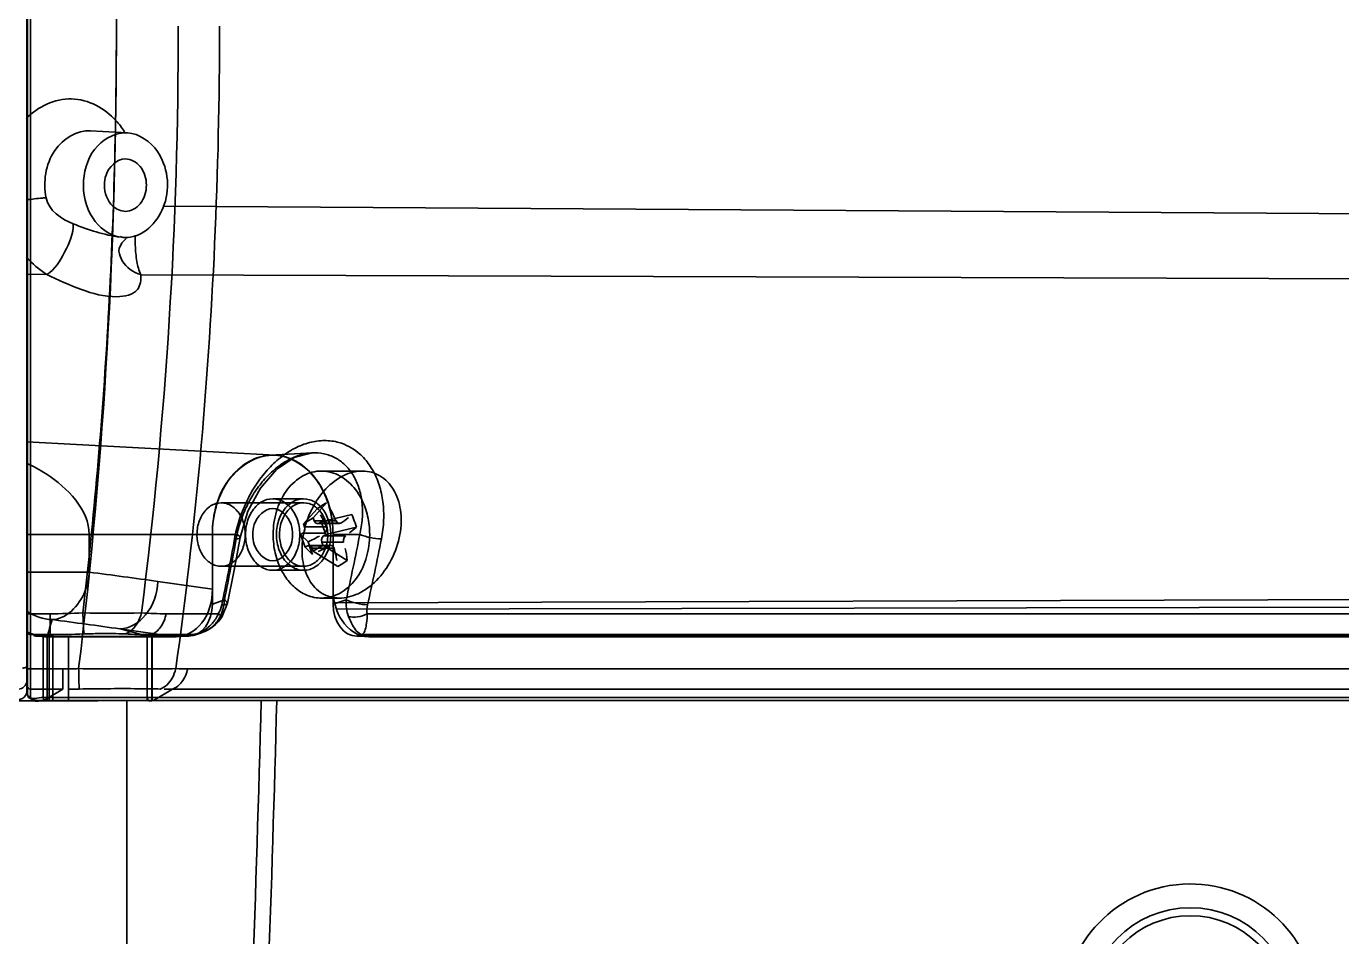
# Model space of a CAD drawing. Header units: millimetres. Extents: x 4086 to 8300, y 123 to 1549.
# Drawn here: x 7037.76 to 7056.4, y 653.12 to 666.02 of the extents above; entities that cross this region are included whole.
import ezdxf

# ---------------------------------------------------------------- set-up
doc = ezdxf.new("R2010")
doc.units = ezdxf.units.MM
doc.linetypes.add('PHANTOM', pattern=[0.8, 0.45, -0.05, 0.1, -0.05, 0.1, -0.05])
doc.layers.add('粗线', color=7, linetype='PHANTOM', lineweight=35)

msp = doc.modelspace()

# ---------------------------------------------------------------- linework, layer by layer
at = {"layer": '粗线', "linetype": 'Continuous'}
for p, q in [((7037.7625, 675.44101), (7037.7625, 656.59523)), ((7037.77263, 675.48561), (7037.77263, 656.55063)), ((7037.81763, 656.50666), (7037.81763, 675.52958)), ((7039.18927, 664.50924), (7038.66847, 664.53962)), ((7039.69082, 663.46952), (7059.13593, 663.34533)), ((7039.22949, 663.03106), (7039.20238, 663.02782)), ((7039.07029, 662.83492), (7039.0705, 662.83319)), ((7037.7625, 662.50538), (7038.04655, 662.50446)), ((7059.41378, 662.43008), (7039.38008, 662.4994)), ((7041.28411, 659.94218), (7037.7625, 660.13158)), ((7041.21426, 659.94218), (7041.81113, 659.97428)), ((7042.51944, 659.71812), (7041.93983, 659.71812)), ((7040.51811, 659.26812), (7041.68783, 659.26812)), ((7041.24918, 659.32437), (7041.68783, 659.32437)), ((7042.01377, 659.26882), (7041.82267, 659.0531)), ((7041.9471, 659.22809), (7041.87769, 659.18427)), ((7041.68659, 658.96854), (7041.87769, 659.18427)), ((7041.68659, 658.96854), (7041.82267, 659.0531)), ((7041.82267, 659.0531), (7041.8378, 659.01095)), ((7042.14672, 659.01095), (7041.8378, 659.01095)), ((7041.93814, 658.99865), (7042.37063, 659.10054)), ((7041.64521, 658.81663), (7041.67724, 658.83653)), ((7041.98616, 658.83653), (7041.67724, 658.83653)), ((7041.70172, 658.9264), (7041.68659, 658.96854)), ((7041.70172, 658.9264), (7042.01064, 658.9264)), ((7042.19477, 658.97228), (7041.88419, 658.97228)), ((7041.9061, 658.97874), (7041.93814, 658.99865)), ((7041.9061, 658.97874), (7042.21502, 658.97874)), ((7041.93814, 658.99865), (7042.00241, 658.81961)), ((7042.4349, 658.9215), (7042.00241, 658.81961)), ((7037.7625, 658.81812), (7040.39411, 658.81812)), ((7038.64822, 658.28496), (7038.64822, 658.81812)), ((7040.39411, 658.81812), (7040.74374, 658.81812)), ((7040.39411, 658.04425), (7040.39411, 658.81812)), ((7040.39411, 657.8338), (7040.39411, 658.81812)), ((7041.74978, 658.71474), (7041.64521, 658.81663)), ((7041.70948, 658.63759), (7041.64521, 658.81663)), ((7041.74151, 658.6575), (7041.70948, 658.63759)), ((7041.70948, 658.63759), (7041.81405, 658.53571)), ((7041.74151, 658.6575), (7042.05043, 658.6575)), ((7041.74978, 658.71474), (7041.78266, 658.62449)), ((7042.074, 658.66396), (7041.76342, 658.66396)), ((7041.96102, 658.6677), (7041.82494, 658.58314)), ((7041.94589, 658.70985), (7042.25481, 658.70985)), ((7041.94589, 658.70985), (7041.96102, 658.6677)), ((7041.96102, 658.6677), (7042.30699, 658.45198)), ((7042.00241, 658.81961), (7041.97037, 658.79971)), ((7042.27929, 658.79971), (7041.97037, 658.79971)), ((7042.48367, 658.81812), (7042.10426, 658.81812)), ((7042.10426, 658.81812), (7042.10426, 658.04453)), ((7042.10426, 658.81812), (7042.10426, 657.8338)), ((7041.78266, 658.62449), (7041.81405, 658.53571)), ((7042.11873, 658.62529), (7041.80981, 658.62529)), ((7041.82494, 658.58314), (7041.80981, 658.62529)), ((7042.17092, 658.36742), (7041.82494, 658.58314)), ((7038.64822, 658.28496), (7037.7625, 658.28496)), ((7040.51811, 658.36812), (7041.68783, 658.36812)), ((7041.24918, 658.31187), (7041.68783, 658.31187)), ((7039.62299, 658.15355), (7040.39411, 658.04425)), ((7040.39411, 657.8338), (7040.56502, 657.89346)), ((7042.19559, 657.91812), (7041.93983, 657.91812)), ((7042.28973, 657.89346), (7042.10426, 657.8338)), ((7042.12749, 657.85029), (7065.55122, 657.92875)), ((7040.53086, 657.64987), (7040.60937, 657.84801)), ((7065.75494, 657.80919), (7042.15813, 657.76065)), ((7038.09469, 657.69618), (7037.77263, 657.6962)), ((7038.09469, 657.39994), (7038.09469, 657.69617)), ((7040.47789, 657.69617), (7039.73978, 657.69617)), ((7069.61143, 657.69617), (7042.58939, 657.69617)), ((7038.09469, 657.39994), (7037.80612, 657.39994)), ((7037.99766, 657.37668), (7037.99692, 656.51149)), ((7038.07964, 657.37645), (7037.99766, 657.37668)), ((7038.05317, 657.36826), (7038.05529, 657.37404)), ((7038.05317, 657.36826), (7038.07702, 657.36828)), ((7038.05454, 657.36804), (7038.05454, 656.46419)), ((7038.09469, 657.39994), (7038.05498, 657.37654)), ((7038.07702, 657.36828), (7038.05529, 657.37404)), ((7038.07702, 657.36768), (7038.13475, 657.36775)), ((7038.07964, 656.51144), (7038.07964, 657.37645)), ((7038.13475, 657.36775), (7038.35346, 657.36787)), ((7038.13476, 656.46429), (7038.13476, 657.36831)), ((7038.35464, 657.36788), (7039.51421, 657.36898)), ((7038.35465, 656.46448), (7038.35465, 657.36829)), ((7039.88252, 657.36882), (7039.08402, 657.48162)), ((7039.47017, 657.37647), (7039.47017, 656.51144)), ((7039.4706, 656.46433), (7039.4706, 657.3684)), ((7040.05441, 657.37668), (7039.48509, 657.37654)), ((7039.48579, 657.37696), (7039.5248, 657.39994)), ((7039.88243, 657.3684), (7039.51418, 657.36839)), ((7039.5248, 657.39994), (7040.12104, 657.39994)), ((7039.53786, 656.46495), (7039.53786, 657.3684)), ((7039.53903, 657.37668), (7039.53903, 656.51147)), ((7040.12104, 657.39994), (7040.05441, 657.37668)), ((7040.14011, 657.39139), (7040.24057, 657.42646)), ((7042.44396, 657.37668), (7042.51627, 657.39994)), ((7069.28866, 657.37649), (7042.44396, 657.37668)), ((7042.51627, 657.39994), (7069.39644, 657.39994)), ((7042.55596, 657.37361), (7042.60968, 657.36993)), ((7042.55662, 657.37786), (7042.61592, 657.36862)), ((7042.60968, 657.36993), (7069.22137, 657.36993)), ((7037.81763, 656.91586), (7038.27679, 656.91586)), ((7038.27679, 656.91586), (7038.27679, 656.62785)), ((7040.04439, 656.91586), (7070.22715, 656.91585)), ((7037.7625, 656.59523), (7037.75912, 656.5685)), ((7037.81763, 656.62785), (7038.27679, 656.62785)), ((7038.00469, 656.46748), (7038.27679, 656.62785)), ((7039.83126, 656.62785), (7039.55909, 656.46745)), ((7070.01402, 656.62785), (7039.83126, 656.62785)), ((7021.38052, 656.46419), (7038.10491, 656.46424)), ((7037.75912, 656.5685), (7037.74919, 656.54337)), ((7037.99692, 656.51146), (7069.24138, 656.51146)), ((7038.00464, 656.46645), (7039.06824, 656.46669)), ((7038.00469, 656.46748), (7038.08103, 656.46745)), ((7038.13476, 656.4637), (7038.10491, 656.46364)), ((7038.35464, 656.46406), (7038.13523, 656.4637)), ((7039.06824, 656.46669), (7039.49856, 656.46644)), ((7039.17995, 640.36812), (7039.17995, 656.46491)), ((7039.49439, 656.4649), (7039.47064, 656.46491)), ((7039.53786, 656.46425), (7039.4946, 656.46429)), ((7039.50511, 656.46644), (7069.41204, 656.4667)), ((7069.22137, 656.46495), (7039.53786, 656.46495)), ((7039.55917, 656.46749), (7069.27703, 656.46748))]:
    msp.add_line(p, q, dxfattribs=at)
for points in [[(7039.07029, 662.83492), (7039.07443, 662.87184), (7039.11108, 662.95147), (7039.17117, 663.00987)], [(7040.78911, 658.77804), (7040.8972, 659.14755), (7041.07425, 659.47702), (7041.30165, 659.73806), (7041.55522, 659.90757), (7041.81265, 659.97437)], [(7042.01377, 659.26882), (7041.99187, 659.2556), (7041.96964, 659.24203), (7041.9471, 659.22809)], [(7041.9061, 658.97874), (7041.88071, 658.97244), (7041.85628, 658.98316), (7041.8378, 659.01095)], [(7042.21502, 658.97874), (7042.1907, 658.97251), (7042.16573, 658.98429), (7042.14672, 659.01095)], [(7042.40588, 659.01175), (7042.39481, 659.04153), (7042.38306, 659.07113), (7042.37063, 659.10054)], [(7042.4349, 658.9215), (7042.42593, 658.95172), (7042.41625, 658.98181), (7042.40588, 659.01175)], [(7041.70172, 658.9264), (7041.70652, 658.89299), (7041.69837, 658.86084), (7041.67724, 658.83653)], [(7042.01064, 658.9264), (7042.01721, 658.89199), (7042.00826, 658.85913), (7041.98616, 658.83653)], [(7040.60937, 657.84804), (7040.70197, 658.31176), (7040.78914, 658.77814)], [(7041.74151, 658.6575), (7041.76691, 658.66381), (7041.79134, 658.65309), (7041.80981, 658.62529)], [(7041.94589, 658.70985), (7041.9411, 658.74326), (7041.94925, 658.77541), (7041.97037, 658.79971)], [(7042.05043, 658.6575), (7042.07842, 658.66373), (7042.10339, 658.65195), (7042.11873, 658.62529)], [(7042.25481, 658.70985), (7042.25191, 658.74425), (7042.26086, 658.77711), (7042.27929, 658.79971)], [(7042.24144, 658.40815), (7042.26386, 658.42242), (7042.28572, 658.43704), (7042.30699, 658.45198)], [(7042.17092, 658.36742), (7042.19496, 658.38064), (7042.21847, 658.39422), (7042.24144, 658.40815)], [(7040.23715, 657.42536), (7040.28592, 657.44433), (7040.33691, 657.46946), (7040.38843, 657.50149), (7040.43943, 657.5417), (7040.48778, 657.59095), (7040.53083, 657.64988)], [(7037.77263, 657.44368), (7037.77648, 657.42398), (7037.78784, 657.40959), (7037.80612, 657.39995)], [(7037.77263, 656.93103), (7037.77866, 656.92344), (7037.79513, 656.91789), (7037.81763, 656.91586)], [(7037.77263, 656.67182), (7037.77866, 656.64984), (7037.79513, 656.63374), (7037.81763, 656.62785)], [(7037.77263, 656.55074), (7037.78949, 656.51093), (7037.82228, 656.49035), (7037.86781, 656.47751), (7037.92923, 656.46924), (7038.00382, 656.4665)], [(7037.99692, 656.51149), (7037.99934, 656.48598), (7038.0021, 656.46986), (7038.00469, 656.46748)], [(7039.55917, 656.46749), (7039.547, 656.4697), (7039.53914, 656.48622), (7039.53903, 656.51147)]]:
    msp.add_lwpolyline(points, dxfattribs=at)
for radius in [1.4625, 1.35]:
    msp.add_circle((7054.25495, 652.06812), radius, dxfattribs=at)
for centre, radius, start, end in [((6974.53549, 665.94706), 65.3755, 352.7589404, 0.0622764), ((7042.1284, 663.02583), 2.82825, 179.339284, 182.186826), ((7002.7869, 665.60391), 38.5347, 348.350486, 349.763), ((7003.13664, 665.60729), 38.21501, 348.354646, 349.766679), ((7007.59203, 665.65373), 35.55492, 347.393066, 348.915594), ((7042.82379, 659.70152), 0.94662, 248.942441, 267.949102), ((7007.58403, 665.65035), 35.87469, 347.397196, 348.919252), ((7029.13057, 584.00199), 74.89022, 81.9461298, 82.698647), ((7038.09361, 667.79057), 10.0944, 270.006133, 272.638204), ((7038.97472, 730.47283), 72.76722, 269.6720759, 270.3268028), ((7039.73953, 663.41781), 5.72164, 266.495508, 270.00258), ((7038.11122, 657.9863), 0.37383, 271.957538, 276.076528), ((7028.48822, 583.45176), 74.78429, 81.8546395, 82.5969983), ((7040.33888, 657.48377), 0.25385, 40.873221, 56.797556), ((7038.05289, 658.0384), 0.66422, 243.730367, 251.294014), ((7038.05806, 658.05608), 0.68263, 251.359526, 269.750077), ((7038.12528, 668.07059), 10.67069, 269.835761, 272.424945), ((7086.49919, 836.72921), 185.41277, 255.1832963, 255.3207487), ((7039.50063, 663.60386), 6.20396, 266.819025, 270.223169), ((7038.27658, 667.79842), 10.88256, 270.001139, 271.172238), ((7040.0443, 663.14501), 6.22915, 268.451713, 270.000851), ((7037.65, 656.59523), 0.1125, 237.743293, 0), ((7039.30094, 147.88646), 508.57848, 89.9808821, 90.1066087), ((7039.52459, 673.42879), 16.96136, 269.954289, 270.116491), ((6670.17995, 666.01812), 371.25, 356.0737776, 358.525623), ((6670.0339, 666.02087), 371.17501, 357.2733322, 358.5245953), ((7054.25495, 652.06812), 1.8, 6.478492, 186.478492)]:
    msp.add_arc(centre, radius, start, end, dxfattribs=at)
for centre, major_axis, start_param, end_param in [((7040.05187, 657.83721), (-0.00567, 0.46051), -3.15074292, -1.58736726), ((7042.4465, 657.83721), (0.00567, 0.46051), -4.69581805, -3.13244239)]:
    msp.add_ellipse(centre, major_axis=major_axis, ratio=0.7430698, start_param=start_param, end_param=end_param, dxfattribs=at)
for points, knots in [([(7038.49929, 656.91813), (7038.86478, 659.93478), (7039.20313, 666.01827), (7038.86474, 672.10176), (7038.49929, 675.11811)], [0, 0, 0, 0, 0.50002461, 1, 1, 1, 1]), ([(7038.55849, 674.32938), (7038.71588, 672.98295), (7038.95574, 670.21584), (7039.07436, 666.01812), (7038.95574, 661.8204), (7038.71588, 659.05329), (7038.55849, 657.70686)], [0, 0, 0, 0, 0.24408927, 0.50000002, 0.75591078, 1, 1, 1, 1]), ([(7040.49618, 666.01812), (7040.49618, 664.99091), (7040.45042, 662.94495), (7040.24445, 659.90846), (7040.01481, 657.90532), (7039.87607, 656.91813)], [0, 0, 0, 0, 0.33761851, 0.67234572, 1, 1, 1, 1]), ([(7037.75855, 664.71256), (7037.92078, 664.8789), (7038.40282, 665.11245), (7038.87192, 664.85587), (7039.02855, 664.68219)], [0, 0, 0, 0, 0.49836715, 1, 1, 1, 1]), ([(7038.03858, 663.58754), (7037.99549, 663.81143), (7038.04847, 664.27738), (7038.47632, 664.5507), (7038.66847, 664.53956)], [0, 0, 0, 0, 0.54225314, 1, 1, 1, 1]), ([(7039.18926, 664.50923), (7039.03732, 664.51819), (7038.69566, 664.3485), (7038.52053, 663.83067), (7038.62669, 663.29601), (7038.93035, 663.05727), (7039.08573, 663.03227)], [0, 0, 0, 0, 0.22750418, 0.49307472, 0.76477376, 1, 1, 1, 1]), ([(7039.22949, 663.03106), (7039.45048, 663.06285), (7039.84286, 663.49873), (7039.75708, 664.0364), (7039.61587, 664.24596)], [0, 0, 0, 0, 0.46908793, 1, 1, 1, 1]), ([(7039.16157, 664.13936), (7039.24043, 664.13936), (7039.41118, 664.03994), (7039.45873, 663.86031), (7039.45873, 663.76812)], [0, 0, 0, 0, 0.461014, 1, 1, 1, 1]), ([(7039.45873, 663.76812), (7039.45873, 663.67593), (7039.41118, 663.49631), (7039.24043, 663.39688), (7039.16157, 663.39688)], [0, 0, 0, 0, 0.53896723, 1, 1, 1, 1]), ([(7038.03858, 663.58754), (7038.02088, 663.58731), (7037.92843, 663.58305), (7037.83654, 663.57043), (7037.76274, 663.55811)], [0, 0, 0, 0, 0.19132416, 1, 1, 1, 1]), ([(7038.42177, 663.21947), (7038.42986, 663.08056), (7038.30731, 662.823), (7038.16504, 662.56917), (7038.04655, 662.50446)], [0, 0, 0, 0, 0.50754569, 1, 1, 1, 1]), ([(7039.20241, 663.02736), (7039.18346, 663.02506), (7039.14472, 663.02206), (7039.10618, 663.03251), (7039.08904, 663.0418)], [0, 0, 0, 0, 0.49476798, 1, 1, 1, 1]), ([(7039.38031, 662.50007), (7039.38907, 662.4283), (7039.35386, 662.22517), (7038.95308, 662.1544), (7038.53095, 662.28267), (7038.20553, 662.42273), (7038.04655, 662.50446)], [0, 0, 0, 0, 0.1378116, 0.33280352, 0.65929155, 1, 1, 1, 1]), ([(7042.78992, 658.75551), (7042.80708, 658.84357), (7042.82841, 659.01858), (7042.81877, 659.27688), (7042.77522, 659.48045), (7042.70612, 659.66449), (7042.61414, 659.82731), (7042.44355, 660.01056), (7042.22329, 660.12741), (7041.98062, 660.15895), (7041.76503, 660.12895), (7041.59035, 660.05944), (7041.45542, 659.98005), (7041.32104, 659.88234), (7041.16465, 659.73221), (7041.00349, 659.51977), (7040.8927, 659.32063), (7040.81968, 659.15191), (7040.75789, 658.97882), (7040.72446, 658.84536), (7040.70816, 658.75551)], [0, 0, 0, 0, 0.06956775, 0.1359603, 0.19953385, 0.22985296, 0.28815663, 0.34314604, 0.42215623, 0.47534942, 0.53052147, 0.58903804, 0.61977776, 0.65170929, 0.71762316, 0.78692489, 0.85765524, 0.89364798, 0.92932569, 1, 1, 1, 1]), ([(7041.28411, 659.94216), (7041.05092, 659.95477), (7040.52525, 659.64823), (7040.39411, 659.10249), (7040.39411, 658.81812)], [0, 0, 0, 0, 0.45091455, 1, 1, 1, 1]), ([(7040.39411, 658.81812), (7040.39411, 658.94811), (7040.42738, 659.20247), (7040.57276, 659.5422), (7040.79908, 659.8016), (7041.08748, 659.94748), (7041.40362, 659.94925), (7041.69401, 659.80602), (7041.92326, 659.54666), (7042.07059, 659.20491), (7042.10426, 658.94873), (7042.10426, 658.81812)], [0, 0, 0, 0, 0.12543814, 0.24410187, 0.35180355, 0.45118674, 0.5465897, 0.64581075, 0.75415513, 0.87396405, 1, 1, 1, 1]), ([(7040.74374, 658.81812), (7040.75995, 658.89269), (7040.80231, 659.04104), (7040.89366, 659.25366), (7041.01111, 659.45225), (7041.15116, 659.62858), (7041.31008, 659.776), (7041.48235, 659.88755), (7041.66247, 659.95799), (7041.84344, 659.98313), (7042.01733, 659.96058), (7042.17564, 659.89087), (7042.31012, 659.77812), (7042.41501, 659.6287), (7042.48673, 659.45003), (7042.52313, 659.24996), (7042.52373, 659.0356), (7042.50066, 658.89085), (7042.48367, 658.81812)], [0, 0, 0, 0, 0.07076218, 0.14278726, 0.21414997, 0.28425073, 0.35102404, 0.4144371, 0.47358882, 0.52909007, 0.5822128, 0.63421163, 0.68743853, 0.74303799, 0.80193223, 0.86472608, 0.93061115, 1, 1, 1, 1]), ([(7042.10426, 658.81812), (7042.10426, 659.08968), (7041.98189, 659.60749), (7041.50927, 659.92999), (7041.28411, 659.94216)], [0, 0, 0, 0, 0.54634642, 1, 1, 1, 1]), ([(7037.76241, 659.82955), (7037.85712, 659.78387), (7038.24987, 659.57434), (7038.64814, 659.16918), (7038.64814, 658.81812)], [0, 0, 0, 0, 0.23048674, 1, 1, 1, 1]), ([(7041.64769, 659.63192), (7041.56607, 659.58121), (7041.41928, 659.43453), (7041.28628, 659.14689), (7041.25577, 658.92927), (7041.25577, 658.81812)], [0, 0, 0, 0, 0.3077077, 0.64407096, 1, 1, 1, 1]), ([(7042.55837, 659.20248), (7042.52219, 659.30325), (7042.42322, 659.48696), (7042.1907, 659.68163), (7041.90593, 659.74263), (7041.72546, 659.68025), (7041.64769, 659.63192)], [0, 0, 0, 0, 0.27762518, 0.52928624, 0.76258592, 1, 1, 1, 1]), ([(7041.68435, 658.81812), (7041.70641, 658.94082), (7041.78417, 659.17466), (7041.98122, 659.46703), (7042.23383, 659.66562), (7042.51606, 659.74228), (7042.78629, 659.66916), (7042.9841, 659.4588), (7043.08079, 659.15743), (7043.07324, 658.93366), (7043.05247, 658.81812)], [0, 0, 0, 0, 0.14952112, 0.29113189, 0.41743058, 0.52729949, 0.62933565, 0.73672808, 0.85920042, 1, 1, 1, 1]), ([(7040.20884, 658.62594), (7040.18617, 658.68908), (7040.16497, 658.82292), (7040.19888, 659.01566), (7040.29107, 659.17448), (7040.43383, 659.27127), (7040.60312, 659.27127), (7040.74764, 659.17261), (7040.80657, 659.06827), (7040.82738, 659.0103)], [0, 0, 0, 0, 0.16237349, 0.32015552, 0.46549854, 0.59598588, 0.71854187, 0.8508991, 1, 1, 1, 1]), ([(7041.63397, 658.81812), (7041.63397, 658.89349), (7041.60969, 659.03803), (7041.50532, 659.21802), (7041.34574, 659.32706), (7041.15703, 659.32878), (7040.99413, 659.2201), (7040.88868, 659.03848), (7040.8644, 658.893), (7040.8644, 658.81812)], [0, 0, 0, 0, 0.16215545, 0.30795331, 0.43707075, 0.55944476, 0.68990545, 0.83888663, 1, 1, 1, 1]), ([(7041.30304, 658.81812), (7041.30304, 658.89353), (7041.32737, 659.03829), (7041.43199, 659.21844), (7041.59209, 659.3274), (7041.78035, 659.32848), (7041.94202, 659.22058), (7042.04797, 659.0398), (7042.07261, 658.89397), (7042.07261, 658.81812)], [0, 0, 0, 0, 0.16223606, 0.30842768, 0.43753681, 0.56024829, 0.68933032, 0.83680615, 1, 1, 1, 1]), ([(7041.9971, 659.0103), (7041.97615, 659.06866), (7041.91732, 659.17248), (7041.7742, 659.27022), (7041.60691, 659.27219), (7041.46338, 659.17746), (7041.36948, 659.01862), (7041.33449, 658.82468), (7041.35574, 658.6895), (7041.37856, 658.62594)], [0, 0, 0, 0, 0.15009789, 0.2799733, 0.40100741, 0.53151028, 0.6768114, 0.83654606, 1, 1, 1, 1]), ([(7042.62389, 658.81812), (7042.62389, 658.86215), (7042.619, 658.9499), (7042.59712, 659.07884), (7042.57285, 659.16213), (7042.55837, 659.20248)], [0, 0, 0, 0, 0.33727485, 0.67158907, 1, 1, 1, 1]), ([(7040.82738, 659.0103), (7040.85006, 658.94713), (7040.87129, 658.81306), (7040.83721, 658.62011), (7040.74465, 658.46113), (7040.60193, 658.36495), (7040.43389, 658.36509), (7040.28926, 658.4627), (7040.22991, 658.56724), (7040.20884, 658.62594)], [0, 0, 0, 0, 0.16245579, 0.32068325, 0.46601604, 0.59678562, 0.71802821, 0.8490449, 1, 1, 1, 1]), ([(7040.96701, 658.81812), (7040.96701, 658.86602), (7040.98443, 659.02651), (7041.13349, 659.18937), (7041.24918, 659.18936)], [0, 0, 0, 0, 0.29278721, 1, 1, 1, 1]), ([(7041.24918, 659.18936), (7041.36488, 659.18935), (7041.51394, 659.02651), (7041.53136, 658.86602), (7041.53136, 658.81812)], [0, 0, 0, 0, 0.70721423, 1, 1, 1, 1]), ([(7041.37856, 658.62594), (7041.39951, 658.56758), (7041.45834, 658.46377), (7041.60146, 658.36603), (7041.76875, 658.36405), (7041.91227, 658.45878), (7042.00618, 658.61762), (7042.04117, 658.81156), (7042.01992, 658.94674), (7041.9971, 659.0103)], [0, 0, 0, 0, 0.15009789, 0.2799733, 0.40100741, 0.53151028, 0.6768114, 0.83654606, 1, 1, 1, 1]), ([(7040.70816, 658.75551), (7040.73547, 658.75585), (7040.8244, 658.75864), (7040.76247, 658.80941), (7040.74374, 658.81812)], [0, 0, 0, 0, 0.56930213, 1, 1, 1, 1]), ([(7040.8644, 658.81812), (7040.8644, 658.74303), (7040.88866, 658.59806), (7040.99328, 658.4177), (7041.15315, 658.30928), (7041.34008, 658.30748), (7041.50215, 658.41411), (7041.60907, 658.5953), (7041.63397, 658.74186), (7041.63397, 658.81812)], [0, 0, 0, 0, 0.16154578, 0.30894028, 0.4376315, 0.55867596, 0.6877939, 0.83593254, 1, 1, 1, 1]), ([(7041.24918, 658.44688), (7041.13349, 658.44689), (7040.98443, 658.60973), (7040.96701, 658.77022), (7040.96701, 658.81812)], [0, 0, 0, 0, 0.70721423, 1, 1, 1, 1]), ([(7041.53136, 658.81812), (7041.53136, 658.77022), (7041.51394, 658.60973), (7041.36488, 658.44687), (7041.24918, 658.44688)], [0, 0, 0, 0, 0.29278721, 1, 1, 1, 1]), ([(7041.25577, 658.81812), (7041.25577, 658.77405), (7041.26066, 658.68627), (7041.28255, 658.55733), (7041.30681, 658.47408), (7041.32128, 658.43377)], [0, 0, 0, 0, 0.33758619, 0.67187306, 1, 1, 1, 1]), ([(7042.07261, 658.81812), (7042.07261, 658.74303), (7042.04836, 658.59806), (7041.94374, 658.4177), (7041.78387, 658.30928), (7041.59693, 658.30748), (7041.43487, 658.41411), (7041.32795, 658.5953), (7041.30304, 658.74186), (7041.30304, 658.81812)], [0, 0, 0, 0, 0.16154578, 0.30894028, 0.4376315, 0.55867596, 0.6877939, 0.83593254, 1, 1, 1, 1]), ([(7043.05247, 658.81812), (7043.03025, 658.69456), (7042.94857, 658.45778), (7042.74152, 658.16567), (7042.4817, 657.97012), (7042.2003, 657.89454), (7041.9336, 657.9655), (7041.74211, 658.17719), (7041.65386, 658.47894), (7041.66354, 658.70239), (7041.68435, 658.81812)], [0, 0, 0, 0, 0.15033771, 0.294871, 0.42296101, 0.53260202, 0.63217128, 0.73671759, 0.8591926, 1, 1, 1, 1]), ([(7042.23196, 658.00432), (7042.31646, 658.05683), (7042.46548, 658.2081), (7042.595, 658.49725), (7042.62389, 658.71128), (7042.62389, 658.81812)], [0, 0, 0, 0, 0.31858803, 0.65783313, 1, 1, 1, 1]), ([(7038.64822, 658.28496), (7038.64356, 658.20542), (7038.59661, 657.925), (7038.35897, 657.63671), (7038.15079, 657.61457)], [0, 0, 0, 0, 0.2756538, 1, 1, 1, 1]), ([(7041.32128, 658.43377), (7041.34936, 658.35556), (7041.42143, 658.21084), (7041.57998, 658.03665), (7041.77952, 657.9274), (7042.01252, 657.90501), (7042.16294, 657.96143), (7042.23196, 658.00432)], [0, 0, 0, 0, 0.21482772, 0.4126328, 0.60039461, 0.78988432, 1, 1, 1, 1]), ([(7039.623, 658.15355), (7039.61212, 657.98533), (7039.51773, 657.67463), (7039.22188, 657.48233), (7039.08402, 657.48162)], [0, 0, 0, 0, 0.5501015, 1, 1, 1, 1]), ([(7039.88243, 657.3684), (7040.02009, 657.36841), (7040.31908, 657.5586), (7040.39411, 657.87746), (7040.39411, 658.04425)], [0, 0, 0, 0, 0.45216184, 1, 1, 1, 1]), ([(7040.56502, 657.89346), (7040.58424, 657.88325), (7040.6438, 657.82787), (7040.5555, 657.82319), (7040.52782, 657.82281)], [0, 0, 0, 0, 0.44025753, 1, 1, 1, 1]), ([(7042.59436, 657.82281), (7042.54134, 657.82354), (7042.43741, 657.84088), (7042.33614, 657.87074), (7042.28973, 657.89346)], [0, 0, 0, 0, 0.50640717, 1, 1, 1, 1]), ([(7038.55825, 657.70687), (7038.56053, 657.66111), (7038.56643, 657.562), (7038.5703, 657.46258), (7038.57676, 657.40946)], [0, 0, 0, 0, 0.46120958, 1, 1, 1, 1]), ([(7039.38978, 657.70687), (7039.37761, 657.65936), (7039.33296, 657.53885), (7039.23323, 657.43257), (7039.15637, 657.40946)], [0, 0, 0, 0, 0.37934777, 1, 1, 1, 1]), ([(7039.73978, 657.69617), (7039.72493, 657.62824), (7039.67947, 657.50765), (7039.57823, 657.41783), (7039.5248, 657.39994)], [0, 0, 0, 0, 0.55238177, 1, 1, 1, 1]), ([(7040.12104, 657.39994), (7040.17336, 657.41089), (7040.27528, 657.4514), (7040.40017, 657.55541), (7040.45722, 657.64781), (7040.47789, 657.69617)], [0, 0, 0, 0, 0.3341248, 0.6712472, 1, 1, 1, 1]), ([(7040.50614, 657.65651), (7040.48358, 657.61056), (7040.41992, 657.52384), (7040.28372, 657.43382), (7040.17605, 657.40571), (7040.12104, 657.39994)], [0, 0, 0, 0, 0.3193412, 0.65492769, 1, 1, 1, 1]), ([(7040.53083, 657.64988), (7040.53002, 657.64956), (7040.52179, 657.64684), (7040.51356, 657.64959), (7040.50614, 657.65651)], [0, 0, 0, 0, 0.09825178, 1, 1, 1, 1]), ([(7042.51627, 657.39994), (7042.45557, 657.41694), (7042.38397, 657.51833), (7042.33973, 657.61374), (7042.32423, 657.65651)], [0, 0, 0, 0, 0.58081084, 1, 1, 1, 1]), ([(7042.58939, 657.69617), (7042.58895, 657.65134), (7042.57942, 657.55275), (7042.56066, 657.43717), (7042.51627, 657.39994)], [0, 0, 0, 0, 0.43622798, 1, 1, 1, 1]), ([(7038.07964, 657.37645), (7038.24554, 657.37592), (7038.56852, 657.3752), (7039.03724, 657.37506), (7039.34006, 657.376), (7039.48579, 657.37696)], [0, 0, 0, 0, 0.35393083, 0.68907779, 1, 1, 1, 1]), ([(7038.57676, 657.40946), (7038.64619, 657.41239), (7038.7813, 657.4162), (7038.97458, 657.41643), (7039.09834, 657.41268), (7039.15637, 657.40946)], [0, 0, 0, 0, 0.35956022, 0.69923309, 1, 1, 1, 1]), ([(7037.7625, 656.95378), (7037.7625, 656.94565), (7037.73791, 656.93085), (7037.71837, 656.92521), (7037.70412, 656.92202)], [0, 0, 0, 0, 0.35755093, 1, 1, 1, 1]), ([(7038.49924, 656.91813), (7038.5, 656.88468), (7038.50252, 656.78849), (7038.50402, 656.69223), (7038.50743, 656.62954)], [0, 0, 0, 0, 0.34767764, 1, 1, 1, 1]), ([(7038.49929, 656.91813), (7038.66417, 656.91736), (7038.98486, 656.91566), (7039.4438, 656.91552), (7039.73784, 656.91727), (7039.87607, 656.91814)], [0, 0, 0, 0, 0.35928365, 0.69878635, 1, 1, 1, 1]), ([(7039.87599, 656.91813), (7039.86447, 656.87221), (7039.82245, 656.75599), (7039.72792, 656.653), (7039.65459, 656.62954)], [0, 0, 0, 0, 0.38078796, 1, 1, 1, 1]), ([(7039.83126, 656.62785), (7039.88362, 656.64539), (7039.98312, 656.73233), (7040.029, 656.84971), (7040.04439, 656.91586)], [0, 0, 0, 0, 0.44848778, 1, 1, 1, 1]), ([(7039.65459, 656.62954), (7039.56975, 656.63148), (7039.18738, 656.63717), (7038.80492, 656.63472), (7038.50743, 656.62954)], [0, 0, 0, 0, 0.22192112, 1, 1, 1, 1]), ([(7038.08103, 656.46745), (7038.2551, 656.46724), (7038.58255, 656.46781), (7039.05684, 656.46774), (7039.35706, 656.46718), (7039.50391, 656.46743)], [0, 0, 0, 0, 0.36701209, 0.69039069, 1, 1, 1, 1])]:
    msp.add_open_spline(points, degree=3, knots=knots, dxfattribs=at)
for points in [[(7039.02855, 664.68219), (7039.07257, 664.63338), (7039.11226, 664.58038), (7039.14734, 664.52479)], [(7039.61587, 664.24596), (7039.52249, 664.38453), (7039.35608, 664.49941), (7039.18926, 664.50923)], [(7038.88729, 663.91094), (7038.92488, 664.02383), (7039.04259, 664.13937), (7039.16157, 664.13936)], [(7038.86442, 663.76812), (7038.86442, 663.81633), (7038.87206, 663.8652), (7038.88729, 663.91094)], [(7038.98518, 663.4694), (7038.90618, 663.54216), (7038.86442, 663.66072), (7038.86442, 663.76812)], [(7038.03858, 663.58754), (7038.07206, 663.41362), (7038.25606, 663.28198), (7038.42177, 663.21947)], [(7039.16157, 663.39688), (7039.098, 663.39688), (7039.03194, 663.42633), (7038.98518, 663.4694)], [(7038.42177, 663.21947), (7038.63694, 663.13836), (7038.85738, 663.05936), (7039.08573, 663.03227)], [(7038.04655, 662.50446), (7037.93963, 662.57187), (7037.84191, 662.656), (7037.75818, 662.75069)], [(7039.0705, 662.83319), (7039.07656, 662.78495), (7039.0929, 662.73711), (7039.11719, 662.69499)], [(7039.30221, 662.91791), (7039.30528, 662.83962), (7039.31162, 662.76114), (7039.32531, 662.68399)], [(7039.11719, 662.69499), (7039.17172, 662.60043), (7039.27479, 662.52799), (7039.38031, 662.50007)], [(7039.32531, 662.68399), (7039.33649, 662.62099), (7039.35225, 662.55759), (7039.3803, 662.50008)], [(7042.01064, 658.9264), (7041.98475, 658.98502), (7041.95867, 659.04388), (7041.92599, 659.099)], [(7042.14672, 659.01095), (7042.12074, 659.06979), (7042.09453, 659.12886), (7042.06173, 659.18418)], [(7042.21502, 658.97874), (7042.25225, 659.0047), (7042.29008, 659.03022), (7042.32386, 659.06054)], [(7042.4349, 658.9215), (7042.40329, 658.89312), (7042.37105, 658.86516), (7042.3362, 658.84086)], [(7041.74978, 658.71474), (7041.80395, 658.74048), (7041.85831, 658.76607), (7041.91064, 658.7954)], [(7042.05043, 658.6575), (7041.9996, 658.62901), (7041.94859, 658.60069), (7041.89596, 658.57568)], [(7042.11873, 658.62529), (7042.1345, 658.56821), (7042.15076, 658.51082), (7042.15811, 658.45206)], [(7042.30699, 658.45198), (7042.29983, 658.50932), (7042.29217, 658.567), (7042.27677, 658.6227)], [(7040.50614, 657.65651), (7040.5416, 657.72977), (7040.56131, 657.81216), (7040.56502, 657.89346)], [(7042.10426, 658.04453), (7042.10426, 657.9081), (7042.13614, 657.76659), (7042.2019, 657.64705)], [(7042.28973, 657.89346), (7042.28578, 657.81374), (7042.29637, 657.7313), (7042.32423, 657.65651)], [(7037.76071, 657.73727), (7037.86514, 657.66322), (7037.99609, 657.61811), (7038.12399, 657.61269)], [(7040.52782, 657.82281), (7040.51866, 657.77837), (7040.5016, 657.73486), (7040.47789, 657.69617)], [(7042.58939, 657.69617), (7042.58208, 657.73778), (7042.58514, 657.78159), (7042.59436, 657.82281)], [(7038.12399, 657.61269), (7038.09907, 657.53374), (7038.07643, 657.45406), (7038.05523, 657.37403)], [(7042.2019, 657.64705), (7042.27376, 657.51644), (7042.40847, 657.3954), (7042.55598, 657.37386)], [(7042.45081, 657.65277), (7042.40896, 657.64724), (7042.3654, 657.64719), (7042.32423, 657.65651)], [(7042.58939, 657.69617), (7042.54688, 657.67302), (7042.4988, 657.65911), (7042.45081, 657.65277)], [(7037.75889, 657.43616), (7037.8498, 657.39185), (7037.95341, 657.36804), (7038.05454, 657.36804)], [(7037.99766, 657.37668), (7037.95095, 657.37668), (7037.90197, 657.37173), (7037.85792, 657.38727)], [(7037.65, 656.62785), (7037.70243, 656.62785), (7037.7625, 656.68535), (7037.7625, 656.73778)], [(7038.50743, 656.62954), (7038.45614, 656.62865), (7038.40484, 656.62776), (7038.35355, 656.6279)], [(7039.83126, 656.62785), (7039.79199, 656.62771), (7039.75271, 656.62757), (7039.71345, 656.62846)], [(7037.81763, 656.50666), (7037.79666, 656.50666), (7037.77263, 656.52966), (7037.77263, 656.55063)], [(7037.99692, 656.51149), (7037.93195, 656.51152), (7037.803, 656.46602), (7037.80298, 656.53099)], [(7038.00469, 656.46748), (7037.95054, 656.46732), (7037.85238, 656.43314), (7037.84335, 656.48653)], [(7038.08103, 656.46745), (7038.07937, 656.45288), (7038.07965, 656.49677), (7038.07964, 656.51144)], [(7039.50457, 656.46745), (7039.48695, 656.46144), (7039.47015, 656.49283), (7039.47017, 656.51144)]]:
    msp.add_open_spline(points, degree=3, dxfattribs=at)

doc.saveas('drawing.dxf')
